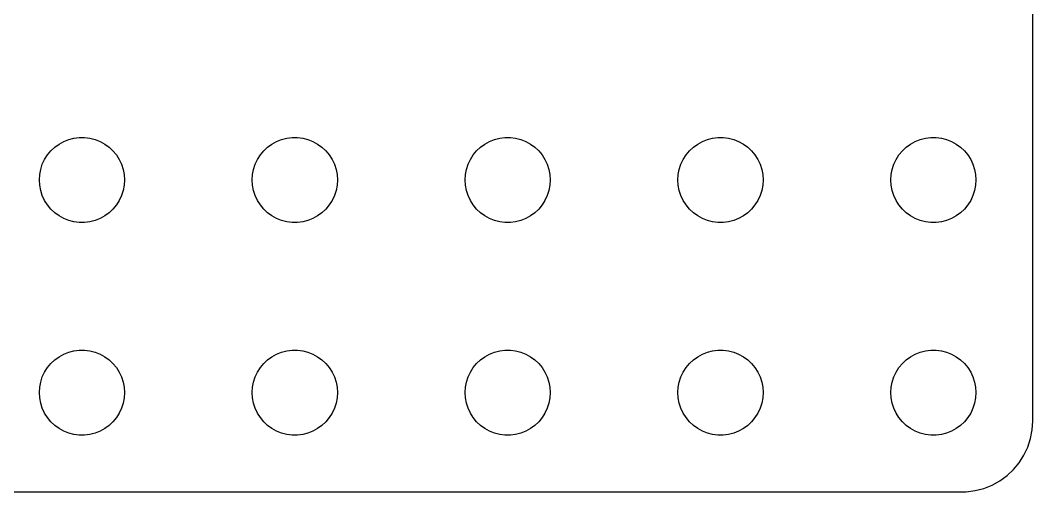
# Model space of a CAD drawing. Header units: metres. Extents: x -134 to 134, y -37 to 37.
# Drawn here: x 63.2 to 134.5, y -37 to -3.7 of the extents above; entities that cross this region are included whole.
import ezdxf

# ---------------------------------------------------------------- set-up
doc = ezdxf.new("R2010")
doc.units = ezdxf.units.M

msp = doc.modelspace()

# ---------------------------------------------------------------- linework, layer by layer
for p, q in [((134.5, -32), (134.5, 32)), ((66.573, -12.1468), (66.9379, -12.0531)), ((66.9379, -12.0531), (67.3116, -12.0059)), ((67.3116, -12.0059), (67.6884, -12.0059)), ((67.6884, -12.0059), (68.0621, -12.0531)), ((68.0621, -12.0531), (68.427, -12.1468)), ((81.573, -12.1468), (81.9379, -12.0531)), ((81.9379, -12.0531), (82.3116, -12.0059)), ((82.3116, -12.0059), (82.6884, -12.0059)), ((82.6884, -12.0059), (83.0621, -12.0531)), ((83.0621, -12.0531), (83.427, -12.1468)), ((96.573, -12.1468), (96.9379, -12.0531)), ((96.9379, -12.0531), (97.3116, -12.0059)), ((97.3116, -12.0059), (97.6884, -12.0059)), ((97.6884, -12.0059), (98.0621, -12.0531)), ((98.0621, -12.0531), (98.427, -12.1468)), ((111.573, -12.1468), (111.938, -12.0531)), ((111.938, -12.0531), (112.312, -12.0059)), ((112.312, -12.0059), (112.688, -12.0059)), ((112.688, -12.0059), (113.062, -12.0531)), ((113.062, -12.0531), (113.427, -12.1468)), ((126.573, -12.1468), (126.938, -12.0531)), ((126.938, -12.0531), (127.312, -12.0059)), ((127.312, -12.0059), (127.688, -12.0059)), ((127.688, -12.0059), (128.062, -12.0531)), ((128.062, -12.0531), (128.427, -12.1468)), ((65.3131, -12.9464), (65.5877, -12.6884)), ((65.5877, -12.6884), (65.8925, -12.467)), ((65.8925, -12.467), (66.2227, -12.2855)), ((66.2227, -12.2855), (66.573, -12.1468)), ((68.427, -12.1468), (68.7773, -12.2855)), ((68.7773, -12.2855), (69.1075, -12.467)), ((69.1075, -12.467), (69.4123, -12.6884)), ((69.4123, -12.6884), (69.6869, -12.9464)), ((80.3131, -12.9464), (80.5877, -12.6884)), ((80.5877, -12.6884), (80.8925, -12.467)), ((80.8925, -12.467), (81.2227, -12.2855)), ((81.2227, -12.2855), (81.573, -12.1468)), ((83.427, -12.1468), (83.7773, -12.2855)), ((83.7773, -12.2855), (84.1075, -12.467)), ((84.1075, -12.467), (84.4123, -12.6884)), ((84.4123, -12.6884), (84.6869, -12.9464)), ((95.3131, -12.9464), (95.5877, -12.6884)), ((95.5877, -12.6884), (95.8925, -12.467)), ((95.8925, -12.467), (96.2227, -12.2855)), ((96.2227, -12.2855), (96.573, -12.1468)), ((98.427, -12.1468), (98.7773, -12.2855)), ((98.7773, -12.2855), (99.1075, -12.467)), ((99.1075, -12.467), (99.4123, -12.6884)), ((99.4123, -12.6884), (99.6869, -12.9464)), ((110.313, -12.9464), (110.588, -12.6884)), ((110.588, -12.6884), (110.893, -12.467)), ((110.893, -12.467), (111.223, -12.2855)), ((111.223, -12.2855), (111.573, -12.1468)), ((113.427, -12.1468), (113.777, -12.2855)), ((113.777, -12.2855), (114.107, -12.467)), ((114.107, -12.467), (114.412, -12.6884)), ((114.412, -12.6884), (114.687, -12.9464)), ((125.313, -12.9464), (125.588, -12.6884)), ((125.588, -12.6884), (125.893, -12.467)), ((125.893, -12.467), (126.223, -12.2855)), ((126.223, -12.2855), (126.573, -12.1468)), ((128.427, -12.1468), (128.777, -12.2855)), ((128.777, -12.2855), (129.107, -12.467)), ((129.107, -12.467), (129.412, -12.6884)), ((129.412, -12.6884), (129.687, -12.9464)), ((64.7107, -13.8956), (64.8711, -13.5547)), ((64.8711, -13.5547), (65.073, -13.2366)), ((65.073, -13.2366), (65.3131, -12.9464)), ((69.6869, -12.9464), (69.927, -13.2366)), ((69.927, -13.2366), (70.1289, -13.5547)), ((70.1289, -13.5547), (70.2893, -13.8956)), ((79.7107, -13.8956), (79.8711, -13.5547)), ((79.8711, -13.5547), (80.073, -13.2366)), ((80.073, -13.2366), (80.3131, -12.9464)), ((84.6869, -12.9464), (84.927, -13.2366)), ((84.927, -13.2366), (85.1289, -13.5547)), ((85.1289, -13.5547), (85.2893, -13.8956)), ((94.7107, -13.8956), (94.8711, -13.5547)), ((94.8711, -13.5547), (95.073, -13.2366)), ((95.073, -13.2366), (95.3131, -12.9464)), ((99.6869, -12.9464), (99.927, -13.2366)), ((99.927, -13.2366), (100.129, -13.5547)), ((100.129, -13.5547), (100.289, -13.8956)), ((109.711, -13.8956), (109.871, -13.5547)), ((109.871, -13.5547), (110.073, -13.2366)), ((110.073, -13.2366), (110.313, -12.9464)), ((114.687, -12.9464), (114.927, -13.2366)), ((114.927, -13.2366), (115.129, -13.5547)), ((115.129, -13.5547), (115.289, -13.8956)), ((124.711, -13.8956), (124.871, -13.5547)), ((124.871, -13.5547), (125.073, -13.2366)), ((125.073, -13.2366), (125.313, -12.9464)), ((129.687, -12.9464), (129.927, -13.2366)), ((129.927, -13.2366), (130.129, -13.5547)), ((130.129, -13.5547), (130.289, -13.8956)), ((64.5237, -14.624), (64.5943, -14.2539)), ((64.5943, -14.2539), (64.7107, -13.8956)), ((70.2893, -13.8956), (70.4057, -14.2539)), ((70.4057, -14.2539), (70.4763, -14.624)), ((79.5237, -14.624), (79.5943, -14.2539)), ((79.5943, -14.2539), (79.7107, -13.8956)), ((85.2893, -13.8956), (85.4057, -14.2539)), ((85.4057, -14.2539), (85.4763, -14.624)), ((94.5237, -14.624), (94.5943, -14.2539)), ((94.5943, -14.2539), (94.7107, -13.8956)), ((100.289, -13.8956), (100.406, -14.2539)), ((100.406, -14.2539), (100.476, -14.624)), ((109.524, -14.624), (109.594, -14.2539)), ((109.594, -14.2539), (109.711, -13.8956)), ((115.289, -13.8956), (115.406, -14.2539)), ((115.406, -14.2539), (115.476, -14.624)), ((124.524, -14.624), (124.594, -14.2539)), ((124.594, -14.2539), (124.711, -13.8956)), ((130.289, -13.8956), (130.406, -14.2539)), ((130.406, -14.2539), (130.476, -14.624)), ((64.5, -15), (64.5237, -14.624)), ((70.4763, -14.624), (70.5, -15)), ((79.5, -15), (79.5237, -14.624)), ((85.4763, -14.624), (85.5, -15)), ((94.5, -15), (94.5237, -14.624)), ((100.476, -14.624), (100.5, -15)), ((109.5, -15), (109.524, -14.624)), ((115.476, -14.624), (115.5, -15)), ((124.5, -15), (124.524, -14.624)), ((130.476, -14.624), (130.5, -15)), ((64.5237, -15.376), (64.5, -15)), ((64.5943, -15.7461), (64.5237, -15.376)), ((70.4763, -15.376), (70.4057, -15.7461)), ((70.5, -15), (70.4763, -15.376)), ((79.5237, -15.376), (79.5, -15)), ((79.5943, -15.7461), (79.5237, -15.376)), ((85.4763, -15.376), (85.4057, -15.7461)), ((85.5, -15), (85.4763, -15.376)), ((94.5237, -15.376), (94.5, -15)), ((94.5943, -15.7461), (94.5237, -15.376)), ((100.476, -15.376), (100.406, -15.7461)), ((100.5, -15), (100.476, -15.376)), ((109.524, -15.376), (109.5, -15)), ((109.594, -15.7461), (109.524, -15.376)), ((115.476, -15.376), (115.406, -15.7461)), ((115.5, -15), (115.476, -15.376)), ((124.524, -15.376), (124.5, -15)), ((124.594, -15.7461), (124.524, -15.376)), ((130.476, -15.376), (130.406, -15.7461)), ((130.5, -15), (130.476, -15.376)), ((64.7107, -16.1044), (64.5943, -15.7461)), ((64.8711, -16.4453), (64.7107, -16.1044)), ((70.2893, -16.1044), (70.1289, -16.4453)), ((70.4057, -15.7461), (70.2893, -16.1044)), ((79.7107, -16.1044), (79.5943, -15.7461)), ((79.8711, -16.4453), (79.7107, -16.1044)), ((85.2893, -16.1044), (85.1289, -16.4453)), ((85.4057, -15.7461), (85.2893, -16.1044)), ((94.7107, -16.1044), (94.5943, -15.7461)), ((94.8711, -16.4453), (94.7107, -16.1044)), ((100.289, -16.1044), (100.129, -16.4453)), ((100.406, -15.7461), (100.289, -16.1044)), ((109.711, -16.1044), (109.594, -15.7461)), ((109.871, -16.4453), (109.711, -16.1044)), ((115.289, -16.1044), (115.129, -16.4453)), ((115.406, -15.7461), (115.289, -16.1044)), ((124.711, -16.1044), (124.594, -15.7461)), ((124.871, -16.4453), (124.711, -16.1044)), ((130.289, -16.1044), (130.129, -16.4453)), ((130.406, -15.7461), (130.289, -16.1044)), ((65.073, -16.7634), (64.8711, -16.4453)), ((65.3131, -17.0536), (65.073, -16.7634)), ((65.5877, -17.3115), (65.3131, -17.0536)), ((69.6869, -17.0536), (69.4123, -17.3115)), ((69.927, -16.7634), (69.6869, -17.0536)), ((70.1289, -16.4453), (69.927, -16.7634)), ((80.073, -16.7634), (79.8711, -16.4453)), ((80.3131, -17.0536), (80.073, -16.7634)), ((80.5877, -17.3115), (80.3131, -17.0536)), ((84.6869, -17.0536), (84.4123, -17.3115)), ((84.927, -16.7634), (84.6869, -17.0536)), ((85.1289, -16.4453), (84.927, -16.7634)), ((95.073, -16.7634), (94.8711, -16.4453)), ((95.3131, -17.0536), (95.073, -16.7634)), ((95.5877, -17.3115), (95.3131, -17.0536)), ((99.6869, -17.0536), (99.4123, -17.3115)), ((99.927, -16.7634), (99.6869, -17.0536)), ((100.129, -16.4453), (99.927, -16.7634)), ((110.073, -16.7634), (109.871, -16.4453)), ((110.313, -17.0536), (110.073, -16.7634)), ((110.588, -17.3115), (110.313, -17.0536)), ((114.687, -17.0536), (114.412, -17.3115)), ((114.927, -16.7634), (114.687, -17.0536)), ((115.129, -16.4453), (114.927, -16.7634)), ((125.073, -16.7634), (124.871, -16.4453)), ((125.313, -17.0536), (125.073, -16.7634)), ((125.588, -17.3115), (125.313, -17.0536)), ((129.687, -17.0536), (129.412, -17.3115)), ((129.927, -16.7634), (129.687, -17.0536)), ((130.129, -16.4453), (129.927, -16.7634)), ((65.8925, -17.533), (65.5877, -17.3115)), ((66.2227, -17.7145), (65.8925, -17.533)), ((66.573, -17.8532), (66.2227, -17.7145)), ((68.7773, -17.7145), (68.427, -17.8532)), ((69.1075, -17.533), (68.7773, -17.7145)), ((69.4123, -17.3115), (69.1075, -17.533)), ((80.8925, -17.533), (80.5877, -17.3115)), ((81.2227, -17.7145), (80.8925, -17.533)), ((81.573, -17.8532), (81.2227, -17.7145)), ((83.7773, -17.7145), (83.427, -17.8532)), ((84.1075, -17.533), (83.7773, -17.7145)), ((84.4123, -17.3115), (84.1075, -17.533)), ((95.8925, -17.533), (95.5877, -17.3115)), ((96.2227, -17.7145), (95.8925, -17.533)), ((96.573, -17.8532), (96.2227, -17.7145)), ((98.7773, -17.7145), (98.427, -17.8532)), ((99.1075, -17.533), (98.7773, -17.7145)), ((99.4123, -17.3115), (99.1075, -17.533)), ((110.893, -17.533), (110.588, -17.3115)), ((111.223, -17.7145), (110.893, -17.533)), ((111.573, -17.8532), (111.223, -17.7145)), ((113.777, -17.7145), (113.427, -17.8532)), ((114.107, -17.533), (113.777, -17.7145)), ((114.412, -17.3115), (114.107, -17.533)), ((125.893, -17.533), (125.588, -17.3115)), ((126.223, -17.7145), (125.893, -17.533)), ((126.573, -17.8532), (126.223, -17.7145)), ((128.777, -17.7145), (128.427, -17.8532)), ((129.107, -17.533), (128.777, -17.7145)), ((129.412, -17.3115), (129.107, -17.533)), ((66.9379, -17.9469), (66.573, -17.8532)), ((67.3116, -17.9941), (66.9379, -17.9469)), ((67.6884, -17.9941), (67.3116, -17.9941)), ((68.0621, -17.9469), (67.6884, -17.9941)), ((68.427, -17.8532), (68.0621, -17.9469)), ((81.9379, -17.9469), (81.573, -17.8532)), ((82.3116, -17.9941), (81.9379, -17.9469)), ((82.6884, -17.9941), (82.3116, -17.9941)), ((83.0621, -17.9469), (82.6884, -17.9941)), ((83.427, -17.8532), (83.0621, -17.9469)), ((96.9379, -17.9469), (96.573, -17.8532)), ((97.3116, -17.9941), (96.9379, -17.9469)), ((97.6884, -17.9941), (97.3116, -17.9941)), ((98.0621, -17.9469), (97.6884, -17.9941)), ((98.427, -17.8532), (98.0621, -17.9469)), ((111.938, -17.9469), (111.573, -17.8532)), ((112.312, -17.9941), (111.938, -17.9469)), ((112.688, -17.9941), (112.312, -17.9941)), ((113.062, -17.9469), (112.688, -17.9941)), ((113.427, -17.8532), (113.062, -17.9469)), ((126.938, -17.9469), (126.573, -17.8532)), ((127.312, -17.9941), (126.938, -17.9469)), ((127.688, -17.9941), (127.312, -17.9941)), ((128.062, -17.9469), (127.688, -17.9941)), ((128.427, -17.8532), (128.062, -17.9469)), ((66.573, -27.1468), (66.9379, -27.0531)), ((66.9379, -27.0531), (67.3116, -27.0059)), ((67.3116, -27.0059), (67.6884, -27.0059)), ((67.6884, -27.0059), (68.0621, -27.0531)), ((68.0621, -27.0531), (68.427, -27.1468)), ((81.573, -27.1468), (81.9379, -27.0531)), ((81.9379, -27.0531), (82.3116, -27.0059)), ((82.3116, -27.0059), (82.6884, -27.0059)), ((82.6884, -27.0059), (83.0621, -27.0531)), ((83.0621, -27.0531), (83.427, -27.1468)), ((96.573, -27.1468), (96.9379, -27.0531)), ((96.9379, -27.0531), (97.3116, -27.0059)), ((97.3116, -27.0059), (97.6884, -27.0059)), ((97.6884, -27.0059), (98.0621, -27.0531)), ((98.0621, -27.0531), (98.427, -27.1468)), ((111.573, -27.1468), (111.938, -27.0531)), ((111.938, -27.0531), (112.312, -27.0059)), ((112.312, -27.0059), (112.688, -27.0059)), ((112.688, -27.0059), (113.062, -27.0531)), ((113.062, -27.0531), (113.427, -27.1468)), ((126.573, -27.1468), (126.938, -27.0531)), ((126.938, -27.0531), (127.312, -27.0059)), ((127.312, -27.0059), (127.688, -27.0059)), ((127.688, -27.0059), (128.062, -27.0531)), ((128.062, -27.0531), (128.427, -27.1468)), ((65.3131, -27.9464), (65.5877, -27.6884)), ((65.5877, -27.6884), (65.8925, -27.467)), ((65.8925, -27.467), (66.2227, -27.2855)), ((66.2227, -27.2855), (66.573, -27.1468)), ((68.427, -27.1468), (68.7773, -27.2855)), ((68.7773, -27.2855), (69.1075, -27.467)), ((69.1075, -27.467), (69.4123, -27.6884)), ((69.4123, -27.6884), (69.6869, -27.9464)), ((80.3131, -27.9464), (80.5877, -27.6884)), ((80.5877, -27.6884), (80.8925, -27.467)), ((80.8925, -27.467), (81.2227, -27.2855)), ((81.2227, -27.2855), (81.573, -27.1468)), ((83.427, -27.1468), (83.7773, -27.2855)), ((83.7773, -27.2855), (84.1075, -27.467)), ((84.1075, -27.467), (84.4123, -27.6884)), ((84.4123, -27.6884), (84.6869, -27.9464)), ((95.3131, -27.9464), (95.5877, -27.6884)), ((95.5877, -27.6884), (95.8925, -27.467)), ((95.8925, -27.467), (96.2227, -27.2855)), ((96.2227, -27.2855), (96.573, -27.1468)), ((98.427, -27.1468), (98.7773, -27.2855)), ((98.7773, -27.2855), (99.1075, -27.467)), ((99.1075, -27.467), (99.4123, -27.6884)), ((99.4123, -27.6884), (99.6869, -27.9464)), ((110.313, -27.9464), (110.588, -27.6884)), ((110.588, -27.6884), (110.893, -27.467)), ((110.893, -27.467), (111.223, -27.2855)), ((111.223, -27.2855), (111.573, -27.1468)), ((113.427, -27.1468), (113.777, -27.2855)), ((113.777, -27.2855), (114.107, -27.467)), ((114.107, -27.467), (114.412, -27.6884)), ((114.412, -27.6884), (114.687, -27.9464)), ((125.313, -27.9464), (125.588, -27.6884)), ((125.588, -27.6884), (125.893, -27.467)), ((125.893, -27.467), (126.223, -27.2855)), ((126.223, -27.2855), (126.573, -27.1468)), ((128.427, -27.1468), (128.777, -27.2855)), ((128.777, -27.2855), (129.107, -27.467)), ((129.107, -27.467), (129.412, -27.6884)), ((129.412, -27.6884), (129.687, -27.9464)), ((64.8711, -28.5547), (65.073, -28.2366)), ((65.073, -28.2366), (65.3131, -27.9464)), ((69.6869, -27.9464), (69.927, -28.2366)), ((69.927, -28.2366), (70.1289, -28.5547)), ((79.8711, -28.5547), (80.073, -28.2366)), ((80.073, -28.2366), (80.3131, -27.9464)), ((84.6869, -27.9464), (84.927, -28.2366)), ((84.927, -28.2366), (85.1289, -28.5547)), ((94.8711, -28.5547), (95.073, -28.2366)), ((95.073, -28.2366), (95.3131, -27.9464)), ((99.6869, -27.9464), (99.927, -28.2366)), ((99.927, -28.2366), (100.129, -28.5547)), ((109.871, -28.5547), (110.073, -28.2366)), ((110.073, -28.2366), (110.313, -27.9464)), ((114.687, -27.9464), (114.927, -28.2366)), ((114.927, -28.2366), (115.129, -28.5547)), ((124.871, -28.5547), (125.073, -28.2366)), ((125.073, -28.2366), (125.313, -27.9464)), ((129.687, -27.9464), (129.927, -28.2366)), ((129.927, -28.2366), (130.129, -28.5547)), ((64.5943, -29.2539), (64.7107, -28.8956)), ((64.7107, -28.8956), (64.8711, -28.5547)), ((70.1289, -28.5547), (70.2893, -28.8956)), ((70.2893, -28.8956), (70.4057, -29.2539)), ((79.5943, -29.2539), (79.7107, -28.8956)), ((79.7107, -28.8956), (79.8711, -28.5547)), ((85.1289, -28.5547), (85.2893, -28.8956)), ((85.2893, -28.8956), (85.4057, -29.2539)), ((94.5943, -29.2539), (94.7107, -28.8956)), ((94.7107, -28.8956), (94.8711, -28.5547)), ((100.129, -28.5547), (100.289, -28.8956)), ((100.289, -28.8956), (100.406, -29.2539)), ((109.594, -29.2539), (109.711, -28.8956)), ((109.711, -28.8956), (109.871, -28.5547)), ((115.129, -28.5547), (115.289, -28.8956)), ((115.289, -28.8956), (115.406, -29.2539)), ((124.594, -29.2539), (124.711, -28.8956)), ((124.711, -28.8956), (124.871, -28.5547)), ((130.129, -28.5547), (130.289, -28.8956)), ((130.289, -28.8956), (130.406, -29.2539)), ((64.5, -30), (64.5237, -29.624)), ((64.5237, -29.624), (64.5943, -29.2539)), ((70.4057, -29.2539), (70.4763, -29.624)), ((70.4763, -29.624), (70.5, -30)), ((79.5, -30), (79.5237, -29.624)), ((79.5237, -29.624), (79.5943, -29.2539)), ((85.4057, -29.2539), (85.4763, -29.624)), ((85.4763, -29.624), (85.5, -30)), ((94.5, -30), (94.5237, -29.624)), ((94.5237, -29.624), (94.5943, -29.2539)), ((100.406, -29.2539), (100.476, -29.624)), ((100.476, -29.624), (100.5, -30)), ((109.5, -30), (109.524, -29.624)), ((109.524, -29.624), (109.594, -29.2539)), ((115.406, -29.2539), (115.476, -29.624)), ((115.476, -29.624), (115.5, -30)), ((124.5, -30), (124.524, -29.624)), ((124.524, -29.624), (124.594, -29.2539)), ((130.406, -29.2539), (130.476, -29.624)), ((130.476, -29.624), (130.5, -30)), ((64.5237, -30.376), (64.5, -30)), ((64.5943, -30.7461), (64.5237, -30.376)), ((70.4763, -30.376), (70.4057, -30.7461)), ((70.5, -30), (70.4763, -30.376)), ((79.5237, -30.376), (79.5, -30)), ((79.5943, -30.7461), (79.5237, -30.376)), ((85.4763, -30.376), (85.4057, -30.7461)), ((85.5, -30), (85.4763, -30.376)), ((94.5237, -30.376), (94.5, -30)), ((94.5943, -30.7461), (94.5237, -30.376)), ((100.476, -30.376), (100.406, -30.7461)), ((100.5, -30), (100.476, -30.376)), ((109.524, -30.376), (109.5, -30)), ((109.594, -30.7461), (109.524, -30.376)), ((115.476, -30.376), (115.406, -30.7461)), ((115.5, -30), (115.476, -30.376)), ((124.524, -30.376), (124.5, -30)), ((124.594, -30.7461), (124.524, -30.376)), ((130.476, -30.376), (130.406, -30.7461)), ((130.5, -30), (130.476, -30.376)), ((64.7107, -31.1044), (64.5943, -30.7461)), ((64.8711, -31.4453), (64.7107, -31.1044)), ((70.2893, -31.1044), (70.1289, -31.4453)), ((70.4057, -30.7461), (70.2893, -31.1044)), ((79.7107, -31.1044), (79.5943, -30.7461)), ((79.8711, -31.4453), (79.7107, -31.1044)), ((85.2893, -31.1044), (85.1289, -31.4453)), ((85.4057, -30.7461), (85.2893, -31.1044)), ((94.7107, -31.1044), (94.5943, -30.7461)), ((94.8711, -31.4453), (94.7107, -31.1044)), ((100.289, -31.1044), (100.129, -31.4453)), ((100.406, -30.7461), (100.289, -31.1044)), ((109.711, -31.1044), (109.594, -30.7461)), ((109.871, -31.4453), (109.711, -31.1044)), ((115.289, -31.1044), (115.129, -31.4453)), ((115.406, -30.7461), (115.289, -31.1044)), ((124.711, -31.1044), (124.594, -30.7461)), ((124.871, -31.4453), (124.711, -31.1044)), ((130.289, -31.1044), (130.129, -31.4453)), ((130.406, -30.7461), (130.289, -31.1044)), ((65.073, -31.7634), (64.8711, -31.4453)), ((65.3131, -32.0536), (65.073, -31.7634)), ((65.5877, -32.3115), (65.3131, -32.0536)), ((69.6869, -32.0536), (69.4123, -32.3115)), ((69.927, -31.7634), (69.6869, -32.0536)), ((70.1289, -31.4453), (69.927, -31.7634)), ((80.073, -31.7634), (79.8711, -31.4453)), ((80.3131, -32.0536), (80.073, -31.7634)), ((80.5877, -32.3115), (80.3131, -32.0536)), ((84.6869, -32.0536), (84.4123, -32.3115)), ((84.927, -31.7634), (84.6869, -32.0536)), ((85.1289, -31.4453), (84.927, -31.7634)), ((95.073, -31.7634), (94.8711, -31.4453)), ((95.3131, -32.0536), (95.073, -31.7634)), ((95.5877, -32.3115), (95.3131, -32.0536)), ((99.6869, -32.0536), (99.4123, -32.3115)), ((99.927, -31.7634), (99.6869, -32.0536)), ((100.129, -31.4453), (99.927, -31.7634)), ((110.073, -31.7634), (109.871, -31.4453)), ((110.313, -32.0536), (110.073, -31.7634)), ((110.588, -32.3115), (110.313, -32.0536)), ((114.687, -32.0536), (114.412, -32.3115)), ((114.927, -31.7634), (114.687, -32.0536)), ((115.129, -31.4453), (114.927, -31.7634)), ((125.073, -31.7634), (124.871, -31.4453)), ((125.313, -32.0536), (125.073, -31.7634)), ((125.588, -32.3115), (125.313, -32.0536)), ((129.687, -32.0536), (129.412, -32.3115)), ((129.927, -31.7634), (129.687, -32.0536)), ((130.129, -31.4453), (129.927, -31.7634)), ((134.461, -32.6267), (134.5, -32)), ((65.8925, -32.533), (65.5877, -32.3115)), ((66.2227, -32.7145), (65.8925, -32.533)), ((66.573, -32.8532), (66.2227, -32.7145)), ((68.7773, -32.7145), (68.427, -32.8532)), ((69.1075, -32.533), (68.7773, -32.7145)), ((69.4123, -32.3115), (69.1075, -32.533)), ((80.8925, -32.533), (80.5877, -32.3115)), ((81.2227, -32.7145), (80.8925, -32.533)), ((81.573, -32.8532), (81.2227, -32.7145)), ((83.7773, -32.7145), (83.427, -32.8532)), ((84.1075, -32.533), (83.7773, -32.7145)), ((84.4123, -32.3115), (84.1075, -32.533)), ((95.8925, -32.533), (95.5877, -32.3115)), ((96.2227, -32.7145), (95.8925, -32.533)), ((96.573, -32.8532), (96.2227, -32.7145)), ((98.7773, -32.7145), (98.427, -32.8532)), ((99.1075, -32.533), (98.7773, -32.7145)), ((99.4123, -32.3115), (99.1075, -32.533)), ((110.893, -32.533), (110.588, -32.3115)), ((111.223, -32.7145), (110.893, -32.533)), ((111.573, -32.8532), (111.223, -32.7145)), ((113.777, -32.7145), (113.427, -32.8532)), ((114.107, -32.533), (113.777, -32.7145)), ((114.412, -32.3115), (114.107, -32.533)), ((125.893, -32.533), (125.588, -32.3115)), ((126.223, -32.7145), (125.893, -32.533)), ((126.573, -32.8532), (126.223, -32.7145)), ((128.777, -32.7145), (128.427, -32.8532)), ((129.107, -32.533), (128.777, -32.7145)), ((129.412, -32.3115), (129.107, -32.533)), ((134.343, -33.2434), (134.461, -32.6267)), ((66.9379, -32.9469), (66.573, -32.8532)), ((67.3116, -32.9941), (66.9379, -32.9469)), ((67.6884, -32.9941), (67.3116, -32.9941)), ((68.0621, -32.9469), (67.6884, -32.9941)), ((68.427, -32.8532), (68.0621, -32.9469)), ((81.9379, -32.9469), (81.573, -32.8532)), ((82.3116, -32.9941), (81.9379, -32.9469)), ((82.6884, -32.9941), (82.3116, -32.9941)), ((83.0621, -32.9469), (82.6884, -32.9941)), ((83.427, -32.8532), (83.0621, -32.9469)), ((96.9379, -32.9469), (96.573, -32.8532)), ((97.3116, -32.9941), (96.9379, -32.9469)), ((97.6884, -32.9941), (97.3116, -32.9941)), ((98.0621, -32.9469), (97.6884, -32.9941)), ((98.427, -32.8532), (98.0621, -32.9469)), ((111.938, -32.9469), (111.573, -32.8532)), ((112.312, -32.9941), (111.938, -32.9469)), ((112.688, -32.9941), (112.312, -32.9941)), ((113.062, -32.9469), (112.688, -32.9941)), ((113.427, -32.8532), (113.062, -32.9469)), ((126.938, -32.9469), (126.573, -32.8532)), ((127.312, -32.9941), (126.938, -32.9469)), ((127.688, -32.9941), (127.312, -32.9941)), ((128.062, -32.9469), (127.688, -32.9941)), ((128.427, -32.8532), (128.062, -32.9469)), ((134.149, -33.8406), (134.343, -33.2434)), ((133.882, -34.4088), (134.149, -33.8406)), ((133.145, -35.4227), (133.545, -34.9389)), ((133.545, -34.9389), (133.882, -34.4088)), ((132.687, -35.8526), (133.145, -35.4227)), ((131.629, -36.5241), (132.179, -36.2216)), ((132.179, -36.2216), (132.687, -35.8526)), ((-129.814, -36.9901), (129.814, -36.9901)), ((129.814, -36.9901), (130.437, -36.9114)), ((130.437, -36.9114), (131.045, -36.7553)), ((131.045, -36.7553), (131.629, -36.5241))]:
    msp.add_line(p, q)

doc.saveas('drawing.dxf')
